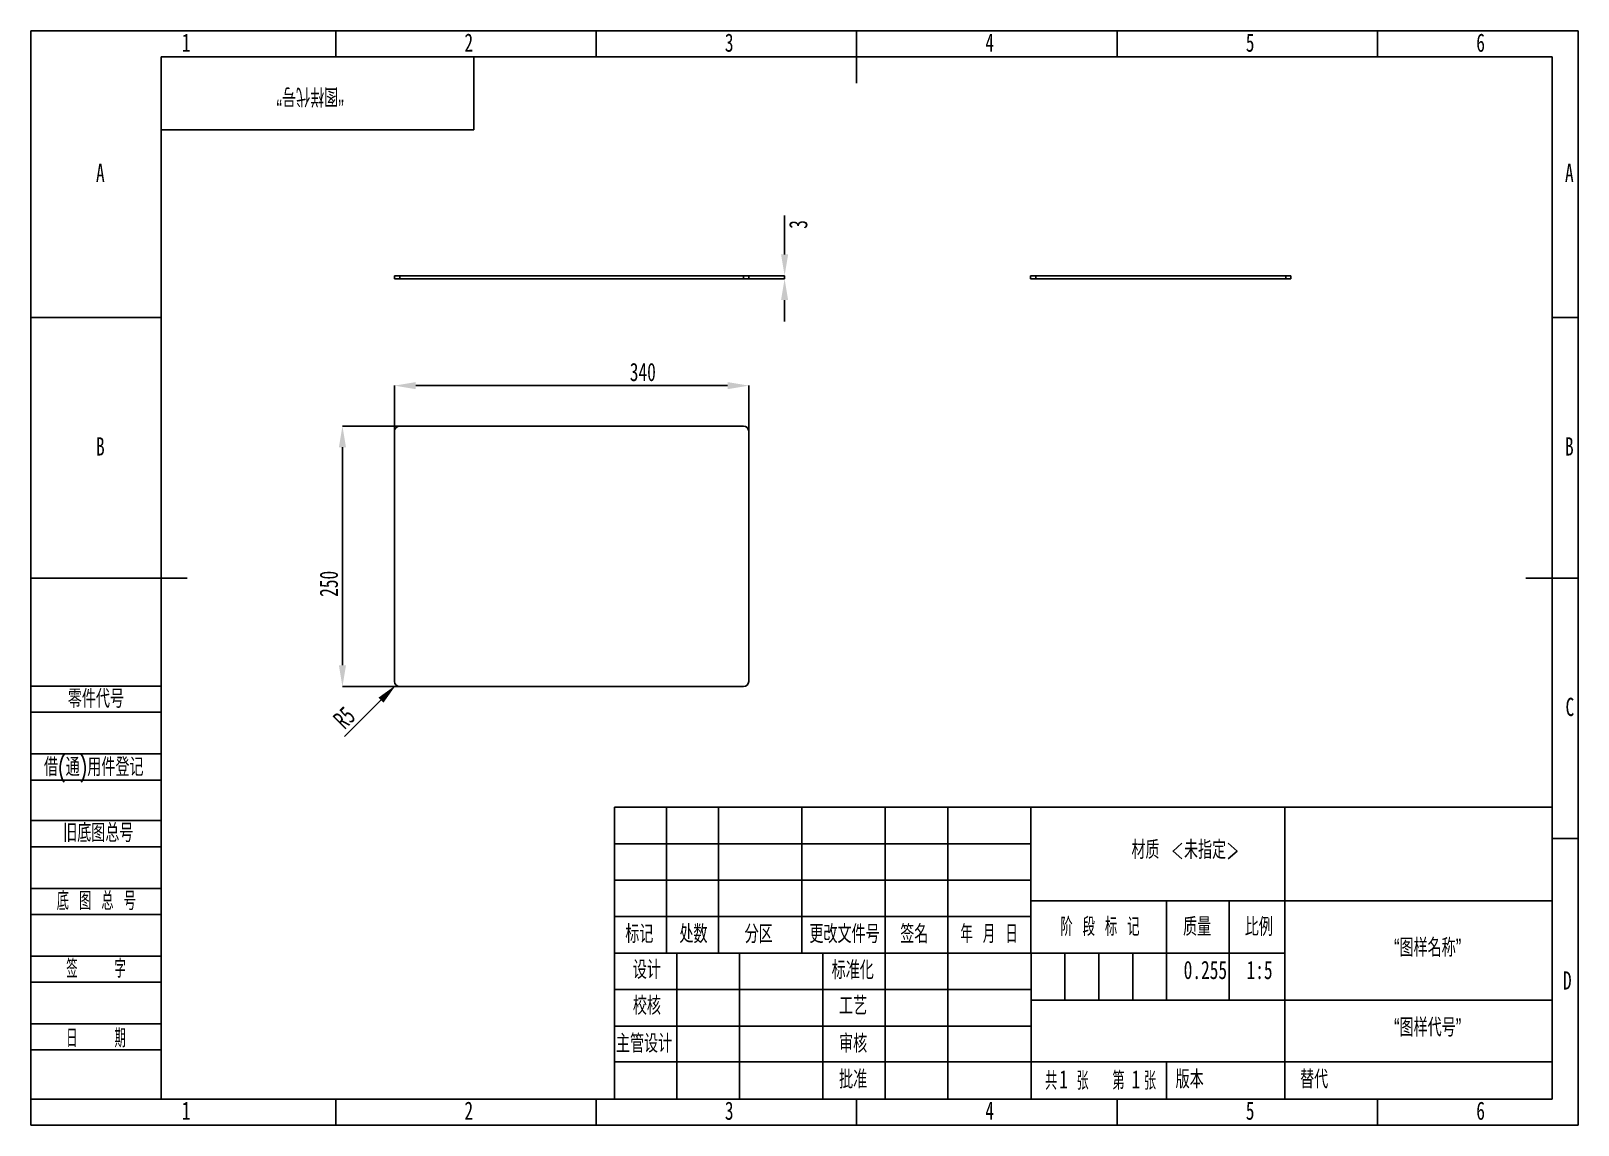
# Model space of a CAD drawing. Header units: millimetres. Extents: x 0 to 1485, y 0 to 1050.
import ezdxf

# ---------------------------------------------------------------- set-up
doc = ezdxf.new("R2010")
doc.units = ezdxf.units.MM
doc.header["$LTSCALE"] = 5
doc.header["$PDSIZE"] = -1
doc.layers.add('图框', color=7, linetype='Continuous')
doc.layers.add('标注层', color=4, linetype='Continuous', lineweight=25)
doc.layers.add('粗实线层', color=7, linetype='Continuous', lineweight=25)
doc.styles.add('SLDTEXTSTYLE0', font='TXT', dxfattribs={"width": 0.7, "bigfont": 'bigfont'})
doc.styles.add('SLDTEXTSTYLE1', font='TXT', dxfattribs={"width": 0.6, "bigfont": 'bigfont'})
doc.styles.add('SLDTEXTSTYLE2', font='TXT', dxfattribs={"width": 0.614286, "bigfont": 'bigfont'})
doc.styles.add('SLDTEXTSTYLE3', font='TXT', dxfattribs={"width": 0.62, "bigfont": 'bigfont'})
doc.styles.add('SLDTEXTSTYLE4', font='TXT', dxfattribs={"width": 0.566667, "bigfont": 'bigfont'})
doc.styles.add('SLDTEXTSTYLE5', font='TXT', dxfattribs={"width": 0.7})
doc.dimstyles.new('SLDDIMSTYLE0', dxfattribs={"dimtxt": 17.5, "dimasz": 20.4, "dimexe": 0, "dimexo": 0.0625, "dimgap": 4.375, "dimtad": 2, "dimrnd": 1e-09, "dimzin": 12, "dimdsep": 46, "dimtxsty": 'SLDTEXTSTYLE5', "dimsah": 1, "dimcen": 0.09, "dimadec": 0, "dimazin": 3, "dimtfac": 1, "dimtmove": 0, "dimatfit": 0, "dimfxl": 1, "dimfrac": 2, "dimtolj": 1, "dimtzin": 12, "dimarcsym": 0})
doc.dimstyles.new('SLDDIMSTYLE1', dxfattribs={"dimtxt": 17.5, "dimasz": 20.4, "dimexe": 0, "dimexo": 0.0625, "dimgap": 4.375, "dimtad": 2, "dimrnd": 1e-09, "dimzin": 12, "dimdsep": 46, "dimtxsty": 'SLDTEXTSTYLE5', "dimsah": 1, "dimcen": 0, "dimadec": 0, "dimazin": 3, "dimtfac": 1, "dimtofl": 0, "dimtmove": 0, "dimatfit": 3, "dimfxl": 1, "dimfrac": 2, "dimtolj": 1, "dimtzin": 12, "dimarcsym": 0})
doc.dimstyles.new('SLDDIMSTYLE2', dxfattribs={"dimtxt": 17.5, "dimasz": 20.4, "dimexe": 0, "dimexo": 0.0625, "dimgap": 4.375, "dimtad": 2, "dimrnd": 1e-09, "dimzin": 12, "dimdsep": 46, "dimtxsty": 'SLDTEXTSTYLE5', "dimsah": 1, "dimcen": 0.09, "dimadec": 0, "dimazin": 3, "dimtfac": 1, "dimtofl": 0, "dimtmove": 0, "dimatfit": 3, "dimfxl": 1, "dimfrac": 2, "dimtolj": 1, "dimtzin": 12, "dimarcsym": 0})

# ---------------------------------------------------------------- blocks, each defined once
blk = doc.blocks.new('_D')
at = {"layer": 'Defpoints', "color": 0, "transparency": 16777216}
for p in [(689, 815.1), (689, 812.1), (723.4, 812.1)]:
    blk.add_point(p, dxfattribs=at)
at = {"layer": '标注层', "color": 0, "lineweight": -2, "transparency": 16777216}
for p, q in [((723.4, 835.5), (723.4, 872.8)), ((689, 815.1), (723.4, 815.1)), ((689, 812.1), (723.4, 812.1)), ((723.4, 812.1), (723.4, 815.1)), ((723.4, 791.7), (723.4, 771.3))]:
    blk.add_line(p, q, dxfattribs=at)
at = {"layer": '标注层', "color": 0, "transparency": 16777216}
for points in [[(720, 835.5), (726.8, 835.5), (723.4, 815.1)], [(720, 791.7), (726.8, 791.7), (723.4, 812.1)]]:
    blk.add_solid(points, dxfattribs=at)
at = {"layer": '标注层', "color": 0, "transparency": 16777216, "insert": (727.7, 864.3), "char_height": 17.5, "attachment_point": 2, "rotation": 90, "style": 'SLDTEXTSTYLE5'}
blk.add_mtext('\\A1;3', dxfattribs=at)
blk = doc.blocks.new('_D_1')
at = {"layer": 'Defpoints', "color": 0, "transparency": 16777216}
for p in [(350.4, 422.3), (354, 425.8)]:
    blk.add_point(p, dxfattribs=at)
at = {"layer": '标注层', "color": 0, "lineweight": -2, "transparency": 16777216}
blk.add_line((300.9, 372.8), (336, 407.8), dxfattribs=at)
at = {"layer": '标注层', "color": 0, "transparency": 16777216}
blk.add_solid([(333.6, 410.2), (338.4, 405.4), (350.4, 422.3)], dxfattribs=at)
at = {"layer": '标注层', "color": 0, "transparency": 16777216, "insert": (288.6, 391.3), "char_height": 17.5, "attachment_point": 1, "rotation": 45, "style": 'SLDTEXTSTYLE5'}
blk.add_mtext('\\A1;R5', dxfattribs=at)
blk = doc.blocks.new('_D_2')
at = {"layer": 'Defpoints', "color": 0, "transparency": 16777216}
for p in [(354, 670.8), (299, 420.8), (354, 420.8)]:
    blk.add_point(p, dxfattribs=at)
at = {"layer": '标注层', "color": 0, "lineweight": -2, "transparency": 16777216}
for p, q in [((353.9, 670.8), (299, 670.8)), ((299, 650.4), (299, 441.2)), ((353.9, 420.8), (299, 420.8))]:
    blk.add_line(p, q, dxfattribs=at)
at = {"layer": '标注层', "color": 0, "transparency": 16777216}
for points in [[(295.6, 650.4), (302.4, 650.4), (299, 670.8)], [(295.6, 441.2), (302.4, 441.2), (299, 420.8)]]:
    blk.add_solid(points, dxfattribs=at)
at = {"layer": '标注层', "color": 0, "transparency": 16777216, "insert": (277.1, 519.4), "char_height": 17.5, "attachment_point": 2, "rotation": 90, "style": 'SLDTEXTSTYLE5'}
blk.add_mtext('\\A1;250', dxfattribs=at)
blk = doc.blocks.new('_D_3')
at = {"layer": 'Defpoints', "color": 0, "transparency": 16777216}
for p in [(689, 709.6), (349, 665.8), (689, 665.8)]:
    blk.add_point(p, dxfattribs=at)
at = {"layer": '标注层', "color": 0, "lineweight": -2, "transparency": 16777216}
for p, q in [((349, 665.9), (349, 709.6)), ((369.4, 709.6), (668.6, 709.6)), ((689, 665.9), (689, 709.6))]:
    blk.add_line(p, q, dxfattribs=at)
at = {"layer": '标注层', "color": 0, "transparency": 16777216}
for points in [[(369.4, 713), (369.4, 706.2), (349, 709.6)], [(668.6, 713), (668.6, 706.2), (689, 709.6)]]:
    blk.add_solid(points, dxfattribs=at)
at = {"layer": '标注层', "color": 0, "transparency": 16777216, "insert": (587.3, 731.5), "char_height": 17.5, "attachment_point": 2, "style": 'SLDTEXTSTYLE5'}
blk.add_mtext('\\A1;340', dxfattribs=at)

msp = doc.modelspace()

# ---------------------------------------------------------------- linework, layer by layer
at = {"color": 7, "linetype": 'Continuous', "lineweight": 25}
for p, q in [((348.956, 815.057), (348.956, 812.057)), ((348.956, 815.057), (353.956, 815.057)), ((348.956, 812.057), (353.956, 812.057)), ((353.956, 815.057), (353.956, 812.057)), ((353.956, 815.057), (683.956, 815.057)), ((353.956, 812.057), (683.956, 812.057)), ((683.956, 815.057), (683.956, 812.057)), ((683.956, 815.057), (688.956, 815.057)), ((683.956, 812.057), (688.956, 812.057)), ((688.956, 815.057), (688.956, 812.057)), ((959.429, 815.057), (959.429, 812.057)), ((959.429, 815.057), (964.429, 815.057)), ((959.429, 812.057), (964.429, 812.057)), ((964.429, 815.057), (964.429, 812.057)), ((964.429, 815.057), (1204.429, 815.057)), ((964.429, 812.057), (1204.429, 812.057)), ((1204.429, 815.057), (1204.429, 812.057)), ((1204.429, 815.057), (1209.429, 815.057)), ((1204.429, 812.057), (1209.429, 812.057)), ((1209.429, 815.057), (1209.429, 812.057)), ((683.956, 670.789), (353.956, 670.789)), ((348.956, 665.789), (348.956, 425.789)), ((688.956, 425.789), (688.956, 665.789)), ((353.956, 420.789), (683.956, 420.789))]:
    msp.add_line(p, q, dxfattribs=at)
for centre, start, end in [((353.956, 665.789), 90, 180), ((683.956, 665.789), 0, 90), ((353.956, 425.789), 180, 270), ((683.956, 425.789), 270, 0)]:
    msp.add_arc(centre, 5, start, end, dxfattribs=at)
at = {"layer": '图框'}
for p, q in [((0, 0), (0, 1050)), ((0, 1050), (1485, 1050)), ((292.5, 1050), (292.5, 1025)), ((542.5, 1050), (542.5, 1025)), ((1042.5, 1050), (1042.5, 1025)), ((1292.5, 1050), (1292.5, 1025)), ((1485, 0), (1485, 1050)), ((0, 775), (125, 775)), ((1485, 775), (1460, 775)), ((0, 421.103), (125, 421.103)), ((0, 396.103), (125, 396.103)), ((0, 356.103), (125, 356.103)), ((0, 331.103), (125, 331.103)), ((0, 292.15), (125, 292.15)), ((560, 270), (960, 270)), ((1485, 275), (1460, 275)), ((0, 267.15), (125, 267.15)), ((0, 227.15), (125, 227.15)), ((560, 235), (960, 235)), ((0, 202.15), (125, 202.15)), ((992.5, 165), (992.5, 120)), ((1025, 165), (1025, 120)), ((1057.5, 165), (1057.5, 120)), ((0, 162.15), (125, 162.15)), ((0, 137.15), (125, 137.15)), ((0, 97.15), (125, 97.15)), ((0, 72.15), (125, 72.15)), ((0, 25), (125, 25)), ((292.5, 0), (292.5, 25)), ((542.5, 0), (542.5, 25)), ((1042.5, 0), (1042.5, 25)), ((1292.5, 0), (1292.5, 25)), ((0, 0), (1485, 0))]:
    msp.add_line(p, q, dxfattribs=at)
at = {"layer": '图框', "lineweight": 25}
for p, q in [((792.5, 1050), (792.5, 1000)), ((0, 525), (150, 525)), ((1485, 525), (1435, 525)), ((560, 305), (560, 25)), ((560, 305), (1460, 305)), ((610, 305), (610, 165)), ((660, 305), (660, 165)), ((740, 305), (740, 165)), ((820, 305), (820, 25)), ((880, 305), (880, 25)), ((959.841, 305.261), (960.023, 25)), ((1203.46, 305), (1203.46, 25)), ((959.899, 215.261), (1459.899, 215.261)), ((1090, 215.346), (1090, 120.346)), ((1150, 215), (1150, 120)), ((560, 200), (960, 200)), ((560, 165), (960, 165)), ((620, 165), (620, 25)), ((680, 165), (680, 25)), ((760, 165), (760, 25)), ((960.076, 165), (1203.46, 165)), ((560, 130), (960, 130)), ((960, 120), (1460, 120)), ((560, 95), (960, 95)), ((560, 60.83), (960, 60.83)), ((960, 60.83), (1460, 60.83)), ((1090, 60.83), (1090, 25)), ((125, 25), (1460, 25)), ((792.5, 0), (792.5, 25))]:
    msp.add_line(p, q, dxfattribs=at)
at = {"layer": '图框', "linetype": 'Continuous', "lineweight": 25}
for p, q in [((125, 25), (125, 1025)), ((125, 1025), (1460, 1025)), ((1460, 25), (1460, 1025))]:
    msp.add_line(p, q, dxfattribs=at)
at = {"layer": '粗实线层'}
for p, q in [((425, 955), (425, 1025)), ((125, 955), (425, 955))]:
    msp.add_line(p, q, dxfattribs=at)

# ---------------------------------------------------------------- texts
at = {"layer": '图框', "char_height": 17.5}
for s, insert, attachment_point, style in [('1', (148.972, 1047.543), 2, 'SLDTEXTSTYLE5'), ('2', (420.222, 1047.543), 2, 'SLDTEXTSTYLE5'), ('3', (670.222, 1047.543), 2, 'SLDTEXTSTYLE5'), ('4', (920.222, 1047.543), 2, 'SLDTEXTSTYLE5'), ('5', (1170.222, 1047.543), 2, 'SLDTEXTSTYLE5'), ('6', (1391.484, 1047.543), 2, 'SLDTEXTSTYLE5'), ('A', (66.602, 922.543), 2, 'SLDTEXTSTYLE5'), ('A', (1476.602, 922.543), 2, 'SLDTEXTSTYLE5'), ('B', (66.602, 660.043), 2, 'SLDTEXTSTYLE5'), ('B', (1476.602, 660.043), 2, 'SLDTEXTSTYLE5'), ('零件代号', (35.418, 417.895), 1, 'SLDTEXTSTYLE0'), ('C', (1477.136, 410.043), 2, 'SLDTEXTSTYLE5'), ('借(通)用件登记', (12.481, 352.363), 1, 'SLDTEXTSTYLE0'), ('旧底图总号', (30.97, 289.119), 1, 'SLDTEXTSTYLE0'), ('材质 <未指定>', (1108.046, 272.886), 2, 'SLDTEXTSTYLE0'), ('底 图 总 号', (24.736, 223.828), 1, 'SLDTEXTSTYLE2'), ('标记', (583.983, 192.086), 2, 'SLDTEXTSTYLE0'), ('处数', (635.92, 192.086), 2, 'SLDTEXTSTYLE0'), ('分区', (698.54, 192.086), 2, 'SLDTEXTSTYLE0'), ('更改文件号', (780.901, 192.086), 2, 'SLDTEXTSTYLE0'), ('签名', (847.879, 192.086), 2, 'SLDTEXTSTYLE0'), ('年 月 日', (919.662, 192.086), 2, 'SLDTEXTSTYLE3'), ('阶 段 标 记', (1026.057, 199.027), 2, 'SLDTEXTSTYLE2'), ('质量', (1119.345, 199.027), 2, 'SLDTEXTSTYLE0'), ('比例', (1178.593, 199.027), 2, 'SLDTEXTSTYLE0'), ('“图样名称”', (1340.621, 178.953), 2, 'SLDTEXTSTYLE0'), ('签    字', (62.45, 158.818), 2, 'SLDTEXTSTYLE4'), ('设计', (591.232, 157.791), 2, 'SLDTEXTSTYLE0'), ('标准化', (788.798, 157.459), 2, 'SLDTEXTSTYLE0'), ('0.255', (1127.277, 157.603), 2, 'SLDTEXTSTYLE5'), ('1:5', (1179.291, 157.603), 2, 'SLDTEXTSTYLE5'), ('D', (1474.648, 147.543), 2, 'SLDTEXTSTYLE5'), ('校核', (591.232, 123.395), 2, 'SLDTEXTSTYLE0'), ('工艺', (789.175, 123.213), 2, 'SLDTEXTSTYLE0'), ('“图样代号”', (1340.633, 102.448), 2, 'SLDTEXTSTYLE0'), ('日    期', (62.45, 92.067), 2, 'SLDTEXTSTYLE4'), ('主管设计', (588.524, 86.996), 2, 'SLDTEXTSTYLE0'), ('审核', (789.175, 86.996), 2, 'SLDTEXTSTYLE0'), ('批准', (789.175, 52.615), 2, 'SLDTEXTSTYLE0'), ('共  张', (994.349, 51.309), 2, 'SLDTEXTSTYLE1'), ('1', (986.963, 52.657), 1, 'SLDTEXTSTYLE5'), ('第  张', (1059.024, 51.309), 2, 'SLDTEXTSTYLE1'), ('1', (1056.475, 52.657), 1, 'SLDTEXTSTYLE5'), ('版本', (1112.191, 52.657), 2, 'SLDTEXTSTYLE0'), ('替代', (1218.203, 52.657), 1, 'SLDTEXTSTYLE0'), ('1', (148.972, 22.543), 2, 'SLDTEXTSTYLE5'), ('2', (420.222, 22.543), 2, 'SLDTEXTSTYLE5'), ('3', (670.222, 22.543), 2, 'SLDTEXTSTYLE5'), ('4', (920.222, 22.543), 2, 'SLDTEXTSTYLE5'), ('5', (1170.222, 22.543), 2, 'SLDTEXTSTYLE5'), ('6', (1391.484, 22.543), 2, 'SLDTEXTSTYLE5')]:
    msp.add_mtext(s, dxfattribs=dict(at, insert=insert, attachment_point=attachment_point, style=style))
at = {"layer": '图框', "insert": (267.999, 978.274), "char_height": 17.5, "attachment_point": 2, "rotation": 180, "style": 'SLDTEXTSTYLE0'}
msp.add_mtext('“图样代号”', dxfattribs=at)

# ---------------------------------------------------------------- dimensions: what is measured, and where the dimension line sits
at = {"layer": '标注层'}
for base, p1, p2, dimstyle, picture, middle in [((723.359, 812.057), (688.956, 815.057), (688.956, 812.057), 'SLDDIMSTYLE0', '_D', (723.359, 864.316)), ((298.956, 420.789), (353.956, 670.789), (353.956, 420.789), 'SLDDIMSTYLE2', '_D_2', (298.956, 519.404))]:
    dim = msp.add_linear_dim(base=base, p1=p1, p2=p2, angle=90, dimstyle=dimstyle, dxfattribs=at)
    dim.commit()
    dim.dimension.update_dxf_attribs({"geometry": picture, "text_midpoint": middle, "dimtype": 160})
dim = msp.add_linear_dim(base=(688.956, 709.604), p1=(348.956, 665.789), p2=(688.956, 665.789), dimstyle='SLDDIMSTYLE2', dxfattribs=at)
dim.commit()
dim.dimension.update_dxf_attribs({"geometry": '_D_3', "text_midpoint": (587.346, 709.604), "dimtype": 160})
dim = msp.add_radius_dim(center=(353.956, 425.789), mpoint=(350.421, 422.254), dimstyle='SLDDIMSTYLE1', dxfattribs=at)
dim.commit()
dim.dimension.update_dxf_attribs({"geometry": '_D_1', "text_midpoint": (301.978, 392.373)})

doc.saveas('drawing.dxf')
